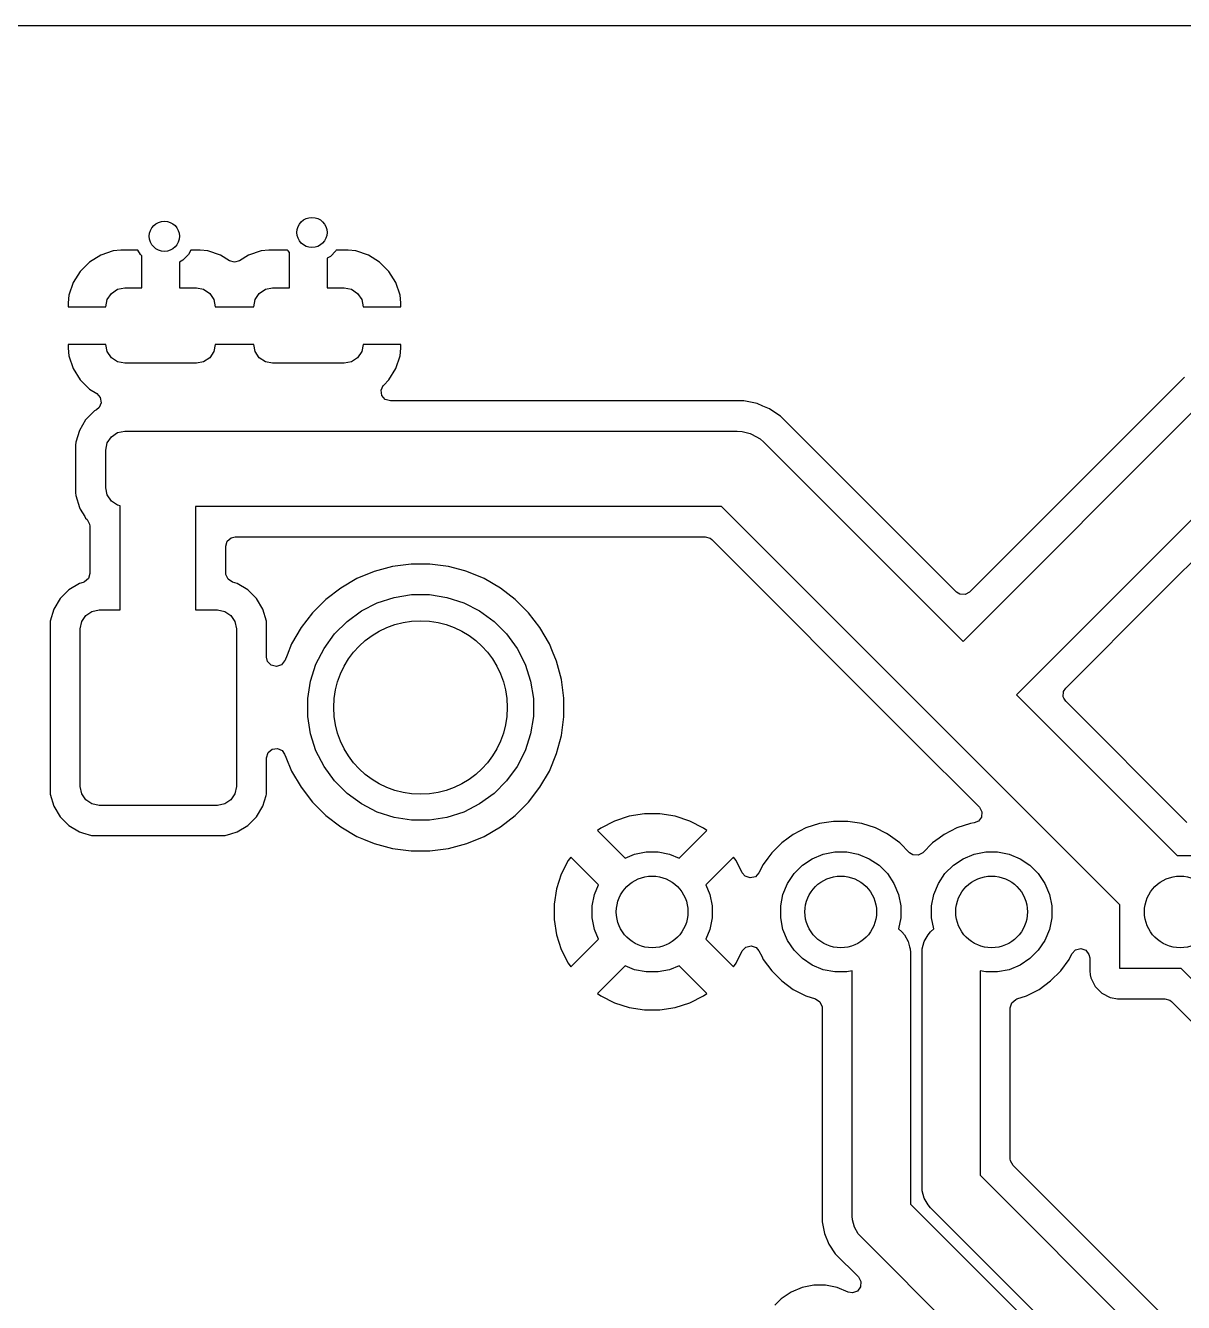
# Model space of a CAD drawing. Extents: x 0.71 to 7.56, y -5.16 to -0.79.
# Drawn here: x 1.487 to 2.091, y -1.454 to -0.787 of the extents above; entities that cross this region are included whole.
import ezdxf

# ---------------------------------------------------------------- set-up
doc = ezdxf.new("R2010")
doc.units = 0
doc.header["$MEASUREMENT"] = 0
doc.layers.add('BLACK', color=7, linetype='CONTINUOUS')

msp = doc.modelspace()

# ---------------------------------------------------------------- linework, layer by layer
at = {"layer": 'BLACK', "linetype": 'CONTINUOUS'}
for p, q in [((0.90572, -0.78742), (3.14472, -0.78742)), ((1.53295, -0.90504), (1.5264, -0.90721)), ((1.53699, -0.90463), (1.53295, -0.90504)), ((1.54581, -0.90463), (1.53699, -0.90463)), ((1.53699, -0.90463), (1.53699, -0.90463)), ((1.54717, -0.90699), (1.54581, -0.90463)), ((1.57352, -0.90463), (1.57216, -0.90699)), ((1.57833, -0.90463), (1.57352, -0.90463)), ((1.58237, -0.90504), (1.57833, -0.90463)), ((1.58893, -0.90721), (1.58237, -0.90504)), ((1.58237, -0.90504), (1.58237, -0.90504)), ((1.61011, -0.90504), (1.60356, -0.90721)), ((1.61416, -0.90463), (1.61011, -0.90504)), ((1.62396, -0.90463), (1.61416, -0.90463)), ((1.61416, -0.90463), (1.61416, -0.90463)), ((1.62417, -0.90499), (1.62396, -0.90463)), ((1.62498, -0.9058), (1.62417, -0.90499)), ((1.62498, -0.92431), (1.62498, -0.9058)), ((1.64916, -0.90499), (1.64625, -0.9079)), ((1.64936, -0.90463), (1.64916, -0.90499)), ((1.6555, -0.90463), (1.64936, -0.90463)), ((1.65954, -0.90504), (1.6555, -0.90463)), ((1.66609, -0.90721), (1.65954, -0.90504)), ((1.65954, -0.90504), (1.65954, -0.90504)), ((1.52052, -0.91084), (1.51564, -0.91572)), ((1.5264, -0.90721), (1.52052, -0.91084)), ((1.5264, -0.90721), (1.5264, -0.90721)), ((1.54782, -0.90764), (1.54717, -0.90699)), ((1.54782, -0.92431), (1.54782, -0.90764)), ((1.56925, -0.9099), (1.5675, -0.9109)), ((1.5675, -0.9109), (1.5675, -0.92431)), ((1.57216, -0.90699), (1.56925, -0.9099)), ((1.59368, -0.91015), (1.58893, -0.90721)), ((1.58893, -0.90721), (1.58893, -0.90721)), ((1.59615, -0.91087), (1.59368, -0.91015)), ((1.59881, -0.91015), (1.59615, -0.91087)), ((1.60356, -0.90721), (1.59881, -0.91015)), ((1.60356, -0.90721), (1.60356, -0.90721)), ((1.64625, -0.9079), (1.64467, -0.90881)), ((1.64467, -0.90881), (1.64467, -0.92431)), ((1.67197, -0.91084), (1.66609, -0.90721)), ((1.66609, -0.90721), (1.66609, -0.90721)), ((1.67685, -0.91572), (1.67197, -0.91084)), ((1.51564, -0.91572), (1.51202, -0.92159)), ((1.68047, -0.92159), (1.67685, -0.91572)), ((1.51202, -0.92159), (1.50985, -0.92815)), ((1.51202, -0.92159), (1.51202, -0.92159)), ((1.532, -0.9272), (1.53519, -0.92506)), ((1.53519, -0.92506), (1.53896, -0.92431)), ((1.53896, -0.92431), (1.54782, -0.92431)), ((1.5675, -0.92431), (1.57636, -0.92431)), ((1.57636, -0.92431), (1.58013, -0.92506)), ((1.58013, -0.92506), (1.58332, -0.9272)), ((1.60917, -0.9272), (1.61236, -0.92506)), ((1.61236, -0.92506), (1.61613, -0.92431)), ((1.61613, -0.92431), (1.62498, -0.92431)), ((1.64467, -0.92431), (1.65353, -0.92431)), ((1.65353, -0.92431), (1.65729, -0.92506)), ((1.65729, -0.92506), (1.66049, -0.9272)), ((1.68264, -0.92815), (1.68047, -0.92159)), ((1.68047, -0.92159), (1.68047, -0.92159)), ((1.50985, -0.92815), (1.50943, -0.93219)), ((1.50943, -0.93219), (1.50943, -0.93416)), ((1.50985, -0.92815), (1.50985, -0.92815)), ((1.52912, -0.93416), (1.52987, -0.93039)), ((1.52987, -0.93039), (1.532, -0.9272)), ((1.58332, -0.9272), (1.58546, -0.93039)), ((1.58546, -0.93039), (1.5862, -0.93416)), ((1.60628, -0.93416), (1.60703, -0.93039)), ((1.60703, -0.93039), (1.60917, -0.9272)), ((1.66049, -0.9272), (1.66262, -0.93039)), ((1.66262, -0.93039), (1.66337, -0.93416)), ((1.68306, -0.93219), (1.68264, -0.92815)), ((1.68306, -0.93416), (1.68306, -0.93219)), ((1.68306, -0.93219), (1.68306, -0.93219)), ((1.50943, -0.93416), (1.52912, -0.93416)), ((1.5862, -0.93416), (1.60628, -0.93416)), ((1.66337, -0.93416), (1.68306, -0.93416)), ((1.52912, -0.95384), (1.50943, -0.95384)), ((1.50943, -0.95384), (1.50943, -0.95581)), ((1.50943, -0.95581), (1.50985, -0.95985)), ((1.52987, -0.95761), (1.52912, -0.95384)), ((1.532, -0.9608), (1.52987, -0.95761)), ((1.58546, -0.95761), (1.58332, -0.9608)), ((1.5862, -0.95384), (1.58546, -0.95761)), ((1.60628, -0.95384), (1.5862, -0.95384)), ((1.60703, -0.95761), (1.60628, -0.95384)), ((1.60917, -0.9608), (1.60703, -0.95761)), ((1.66262, -0.95761), (1.66049, -0.9608)), ((1.66337, -0.95384), (1.66262, -0.95761)), ((1.68306, -0.95384), (1.66337, -0.95384)), ((1.68264, -0.95985), (1.68306, -0.95581)), ((1.68306, -0.95581), (1.68306, -0.95384)), ((1.68306, -0.95581), (1.68306, -0.95581)), ((1.50985, -0.95985), (1.51202, -0.96641)), ((1.53519, -0.96294), (1.532, -0.9608)), ((1.53896, -0.96369), (1.53519, -0.96294)), ((1.57636, -0.96369), (1.53896, -0.96369)), ((1.58013, -0.96294), (1.57636, -0.96369)), ((1.58332, -0.9608), (1.58013, -0.96294)), ((1.61236, -0.96294), (1.60917, -0.9608)), ((1.61613, -0.96369), (1.61236, -0.96294)), ((1.65353, -0.96369), (1.61613, -0.96369)), ((1.65729, -0.96294), (1.65353, -0.96369)), ((1.66049, -0.9608), (1.65729, -0.96294)), ((1.68047, -0.96641), (1.68264, -0.95985)), ((1.68264, -0.95985), (1.68264, -0.95985)), ((1.51202, -0.96641), (1.51202, -0.96641)), ((1.51202, -0.96641), (1.51564, -0.97228)), ((1.51564, -0.97228), (1.52052, -0.97716)), ((1.67411, -0.97502), (1.67685, -0.97228)), ((1.67685, -0.97228), (1.68047, -0.96641)), ((1.68047, -0.96641), (1.68047, -0.96641)), ((2.09206, -0.97086), (1.97987, -1.08306)), ((1.52052, -0.97716), (1.52436, -0.97953)), ((1.52436, -0.97953), (1.5262, -0.98158)), ((1.67273, -0.97777), (1.67387, -0.97527)), ((1.67312, -0.9805), (1.67273, -0.97777)), ((1.67387, -0.97527), (1.67411, -0.97502)), ((1.52664, -0.98429), (1.52555, -0.98681)), ((1.5262, -0.98158), (1.52664, -0.98429)), ((1.67492, -0.98258), (1.67312, -0.9805)), ((1.67756, -0.98335), (1.67492, -0.98258)), ((1.86206, -0.98335), (1.67756, -0.98335)), ((1.86891, -0.98471), (1.86206, -0.98335)), ((1.86206, -0.98335), (1.86206, -0.98335)), ((1.86206, -0.98335), (1.86206, -0.98335)), ((1.87201, -0.986), (1.86891, -0.98471)), ((1.86891, -0.98471), (1.86891, -0.98471)), ((1.87536, -0.98739), (1.87201, -0.986)), ((1.97641, -1.10881), (2.10074, -0.98448)), ((1.52314, -0.98856), (1.51856, -0.99314)), ((1.52428, -0.98789), (1.52314, -0.98856)), ((1.52314, -0.98856), (1.52314, -0.98856)), ((1.52555, -0.98681), (1.52428, -0.98789)), ((1.87879, -0.98968), (1.87536, -0.98739)), ((1.87536, -0.98739), (1.87536, -0.98739)), ((1.88117, -0.99127), (1.87879, -0.98968)), ((1.97296, -1.08306), (1.88117, -0.99127)), ((1.88117, -0.99127), (1.88117, -0.99127)), ((1.51527, -0.99871), (1.51346, -1.00492)), ((1.51856, -0.99314), (1.51527, -0.99871)), ((1.51527, -0.99871), (1.51527, -0.99871)), ((1.51856, -0.99314), (1.51856, -0.99314)), ((1.53519, -0.99987), (1.53896, -0.99912)), ((1.53896, -0.99912), (1.57636, -0.99912)), ((1.57636, -0.99912), (1.63483, -0.99912)), ((1.63483, -0.99912), (1.85857, -0.99912)), ((1.85857, -0.99912), (1.86114, -0.99929)), ((1.86114, -0.99929), (1.86114, -0.99929)), ((1.86114, -0.99929), (1.8653, -1.0004)), ((1.51346, -1.00492), (1.51335, -1.00637)), ((1.51346, -1.00492), (1.51346, -1.00492)), ((1.52912, -1.00896), (1.52987, -1.00519)), ((1.52987, -1.00519), (1.532, -1.002)), ((1.532, -1.002), (1.53519, -0.99987)), ((1.8653, -1.0004), (1.8661, -1.00062)), ((1.8661, -1.00062), (1.87055, -1.00319)), ((1.87055, -1.00319), (1.87055, -1.00319)), ((1.87055, -1.00319), (1.87249, -1.00488)), ((1.87249, -1.00488), (1.97641, -1.10881)), ((1.51335, -1.00637), (1.51335, -1.03123)), ((1.52912, -1.02865), (1.52912, -1.00896)), ((2.12282, -1.01809), (2.00425, -1.13665)), ((1.51335, -1.03123), (1.51346, -1.03268)), ((1.51346, -1.03268), (1.51346, -1.03268)), ((1.51346, -1.03268), (1.51527, -1.0389)), ((1.52987, -1.03241), (1.52912, -1.02865)), ((1.532, -1.03561), (1.52987, -1.03241)), ((1.51527, -1.0389), (1.51527, -1.0389)), ((1.51527, -1.0389), (1.51527, -1.0389)), ((1.51527, -1.0389), (1.51576, -1.03973)), ((1.53519, -1.03774), (1.532, -1.03561)), ((1.53652, -1.038), (1.53519, -1.03774)), ((1.53652, -1.09242), (1.53652, -1.038)), ((1.61613, -1.03849), (1.57589, -1.03849)), ((1.57589, -1.03849), (1.57589, -1.09242)), ((1.65353, -1.03849), (1.61613, -1.03849)), ((1.85041, -1.03849), (1.65353, -1.03849)), ((1.96249, -1.15057), (1.85041, -1.03849)), ((2.07861, -1.08459), (2.12792, -1.03528)), ((1.51576, -1.03973), (1.51811, -1.0437)), ((1.51811, -1.0437), (1.51856, -1.04447)), ((1.51856, -1.04447), (1.51856, -1.04447)), ((1.51856, -1.04447), (1.51932, -1.04522)), ((1.51932, -1.04522), (1.52064, -1.04764)), ((1.52064, -1.04764), (1.52075, -1.04867)), ((1.52075, -1.04867), (1.52075, -1.07333)), ((1.59165, -1.05914), (1.59243, -1.0565)), ((1.59165, -1.07316), (1.59165, -1.05914)), ((1.59243, -1.0565), (1.59451, -1.0547)), ((1.59451, -1.0547), (1.59654, -1.05426)), ((1.59654, -1.05426), (1.61354, -1.05426)), ((1.61354, -1.05426), (1.65611, -1.05426)), ((1.65611, -1.05426), (1.84186, -1.05426)), ((1.84186, -1.05426), (1.8445, -1.05503)), ((1.8445, -1.05503), (1.84531, -1.05569)), ((1.84531, -1.05569), (1.9487, -1.15908)), ((1.6692, -1.0723), (1.66014, -1.07606)), ((1.67868, -1.06976), (1.6692, -1.0723)), ((1.6884, -1.06848), (1.67868, -1.06976)), ((1.69821, -1.06848), (1.6884, -1.06848)), ((1.6884, -1.06848), (1.6884, -1.06848)), ((1.6884, -1.06848), (1.6884, -1.06848)), ((1.70794, -1.06976), (1.69821, -1.06848)), ((1.69821, -1.06848), (1.69821, -1.06848)), ((1.69821, -1.06848), (1.69821, -1.06848)), ((1.71647, -1.07205), (1.70794, -1.06976)), ((1.70794, -1.06976), (1.70794, -1.06976)), ((1.70794, -1.06976), (1.70794, -1.06976)), ((1.71741, -1.0723), (1.71647, -1.07205)), ((1.72647, -1.07606), (1.71741, -1.0723)), ((1.51534, -1.07857), (1.50977, -1.08186)), ((1.51723, -1.07802), (1.51534, -1.07857)), ((1.51789, -1.07777), (1.51723, -1.07802)), ((1.51997, -1.07597), (1.51789, -1.07777)), ((1.52075, -1.07333), (1.51997, -1.07597)), ((1.59171, -1.07387), (1.59165, -1.07316)), ((1.59286, -1.07637), (1.59171, -1.07387)), ((1.59517, -1.07785), (1.59286, -1.07637)), ((1.59765, -1.07857), (1.59517, -1.07785)), ((1.60322, -1.08186), (1.59765, -1.07857)), ((1.66014, -1.07606), (1.65165, -1.08096)), ((1.66014, -1.07606), (1.66014, -1.07606)), ((1.73497, -1.08096), (1.72647, -1.07606)), ((1.72647, -1.07606), (1.72647, -1.07606)), ((1.50977, -1.08186), (1.50519, -1.08644)), ((1.50977, -1.08186), (1.50977, -1.08186)), ((1.6078, -1.08644), (1.60322, -1.08186)), ((1.60322, -1.08186), (1.60322, -1.08186)), ((1.65165, -1.08096), (1.64387, -1.08693)), ((1.67071, -1.08875), (1.67952, -1.08588)), ((1.67952, -1.08588), (1.68867, -1.08443)), ((1.68867, -1.08443), (1.69794, -1.08443)), ((1.69794, -1.08443), (1.70709, -1.08588)), ((1.70709, -1.08588), (1.71591, -1.08875)), ((1.74275, -1.08693), (1.73497, -1.08096)), ((1.97471, -1.08418), (1.97296, -1.08306)), ((1.97745, -1.08438), (1.97471, -1.08418)), ((1.97987, -1.08306), (1.97745, -1.08438)), ((2.03, -1.1332), (2.07861, -1.08459)), ((1.5019, -1.09201), (1.50009, -1.09822)), ((1.50519, -1.08644), (1.5019, -1.09201)), ((1.5019, -1.09201), (1.5019, -1.09201)), ((1.50519, -1.08644), (1.50519, -1.08644)), ((1.52182, -1.09317), (1.52559, -1.09242)), ((1.52559, -1.09242), (1.53652, -1.09242)), ((1.57589, -1.09242), (1.5874, -1.09242)), ((1.5874, -1.09242), (1.59117, -1.09317)), ((1.61109, -1.09201), (1.6078, -1.08644)), ((1.6078, -1.08644), (1.6078, -1.08644)), ((1.6078, -1.08644), (1.6078, -1.08644)), ((1.6129, -1.09822), (1.61109, -1.09201)), ((1.61109, -1.09201), (1.61109, -1.09201)), ((1.61109, -1.09201), (1.61109, -1.09201)), ((1.64387, -1.08693), (1.63693, -1.09387)), ((1.64387, -1.08693), (1.64387, -1.08693)), ((1.66245, -1.09295), (1.67071, -1.08875)), ((1.71591, -1.08875), (1.72416, -1.09295)), ((1.74968, -1.09387), (1.74275, -1.08693)), ((1.74275, -1.08693), (1.74275, -1.08693)), ((1.50009, -1.09822), (1.49998, -1.09967)), ((1.50009, -1.09822), (1.50009, -1.09822)), ((1.51575, -1.10226), (1.5165, -1.09849)), ((1.5165, -1.09849), (1.51863, -1.0953)), ((1.51863, -1.0953), (1.52182, -1.09317)), ((1.59117, -1.09317), (1.59436, -1.0953)), ((1.59436, -1.0953), (1.59649, -1.09849)), ((1.59649, -1.09849), (1.59724, -1.10226)), ((1.61301, -1.09967), (1.6129, -1.09822)), ((1.6129, -1.09822), (1.6129, -1.09822)), ((1.63693, -1.09387), (1.63096, -1.10165)), ((1.63693, -1.09387), (1.63693, -1.09387)), ((1.6484, -1.10495), (1.65495, -1.0984)), ((1.65495, -1.0984), (1.66245, -1.09295)), ((1.72416, -1.09295), (1.73166, -1.0984)), ((1.73166, -1.0984), (1.73821, -1.10495)), ((1.75565, -1.10165), (1.74968, -1.09387)), ((1.74968, -1.09387), (1.74968, -1.09387)), ((1.49998, -1.09967), (1.49998, -1.18713)), ((1.51575, -1.18454), (1.51575, -1.10226)), ((1.59724, -1.10226), (1.59724, -1.18454)), ((1.61301, -1.11709), (1.61301, -1.09967)), ((1.61301, -1.09967), (1.61301, -1.09967)), ((1.63096, -1.10165), (1.62606, -1.11014)), ((1.64295, -1.11245), (1.6484, -1.10495)), ((1.73821, -1.10495), (1.74366, -1.11245)), ((1.76056, -1.11014), (1.75565, -1.10165)), ((1.62606, -1.11014), (1.62364, -1.11597)), ((1.62606, -1.11014), (1.62606, -1.11014)), ((1.63875, -1.12071), (1.64295, -1.11245)), ((1.74366, -1.11245), (1.74787, -1.12071)), ((1.76218, -1.11405), (1.76056, -1.11014)), ((1.76056, -1.11014), (1.76056, -1.11014)), ((1.61353, -1.11928), (1.61301, -1.11709)), ((1.6154, -1.12129), (1.61353, -1.11928)), ((1.6224, -1.11896), (1.62068, -1.1211)), ((1.62243, -1.1189), (1.6224, -1.11896)), ((1.62364, -1.11597), (1.62243, -1.1189)), ((1.76431, -1.1192), (1.76218, -1.11405)), ((1.76685, -1.12868), (1.76431, -1.1192)), ((1.61807, -1.12197), (1.6154, -1.12129)), ((1.62068, -1.1211), (1.61807, -1.12197)), ((1.63588, -1.12952), (1.63875, -1.12071)), ((1.74787, -1.12071), (1.75073, -1.12952)), ((1.63443, -1.13867), (1.63588, -1.12952)), ((1.75073, -1.12952), (1.75218, -1.13867)), ((1.76813, -1.1384), (1.76685, -1.12868)), ((1.63443, -1.14794), (1.63443, -1.13867)), ((1.75218, -1.13867), (1.75218, -1.14794)), ((1.76813, -1.14821), (1.76813, -1.1384)), ((2.00425, -1.13665), (2.08808, -1.22047)), ((2.02868, -1.13769), (2.02888, -1.13494)), ((2.02908, -1.1384), (2.02868, -1.13769)), ((2.02888, -1.13494), (2.03, -1.1332)), ((2.03, -1.1401), (2.02908, -1.1384)), ((2.09318, -1.20327), (2.03, -1.1401)), ((1.63588, -1.15709), (1.63443, -1.14794)), ((1.75218, -1.14794), (1.75073, -1.15709)), ((1.76685, -1.15794), (1.76813, -1.14821)), ((2.05827, -1.24634), (1.96249, -1.15057)), ((1.96249, -1.15057), (1.96249, -1.15057)), ((1.63875, -1.16591), (1.63588, -1.15709)), ((1.75073, -1.15709), (1.74787, -1.16591)), ((1.76431, -1.16741), (1.76685, -1.15794)), ((1.9487, -1.15908), (1.94871, -1.15908)), ((1.94871, -1.15908), (1.98494, -1.19531)), ((1.61379, -1.16688), (1.61587, -1.16508)), ((1.61587, -1.16508), (1.61859, -1.16469)), ((1.61859, -1.16469), (1.62109, -1.16583)), ((1.62109, -1.16583), (1.6224, -1.16765)), ((1.64295, -1.17416), (1.63875, -1.16591)), ((1.74787, -1.16591), (1.74366, -1.17416)), ((1.61301, -1.16952), (1.61379, -1.16688)), ((1.61301, -1.18713), (1.61301, -1.16952)), ((1.6224, -1.16765), (1.62308, -1.16928)), ((1.62308, -1.16928), (1.62606, -1.17647)), ((1.76056, -1.17647), (1.76431, -1.16741)), ((1.62606, -1.17647), (1.62606, -1.17647)), ((1.62606, -1.17647), (1.63096, -1.18497)), ((1.6484, -1.18166), (1.64295, -1.17416)), ((1.74366, -1.17416), (1.73821, -1.18166)), ((1.75565, -1.18497), (1.76056, -1.17647)), ((1.5165, -1.18831), (1.51575, -1.18454)), ((1.59724, -1.18454), (1.59649, -1.18831)), ((1.63096, -1.18497), (1.63693, -1.19275)), ((1.65495, -1.18821), (1.6484, -1.18166)), ((1.73821, -1.18166), (1.73166, -1.18821)), ((1.74968, -1.19275), (1.75565, -1.18497)), ((1.49998, -1.18713), (1.50009, -1.18858)), ((1.50009, -1.18858), (1.50009, -1.18858)), ((1.50009, -1.18858), (1.5019, -1.1948)), ((1.51863, -1.1915), (1.5165, -1.18831)), ((1.52182, -1.19364), (1.51863, -1.1915)), ((1.59436, -1.1915), (1.59117, -1.19364)), ((1.59649, -1.18831), (1.59436, -1.1915)), ((1.61109, -1.1948), (1.61273, -1.18917)), ((1.61273, -1.18917), (1.6129, -1.18858)), ((1.6129, -1.18858), (1.61301, -1.18713)), ((1.6129, -1.18858), (1.6129, -1.18858)), ((1.61301, -1.18713), (1.61301, -1.18713)), ((1.63693, -1.19275), (1.63693, -1.19275)), ((1.63693, -1.19275), (1.64387, -1.19968)), ((1.66245, -1.19366), (1.65495, -1.18821)), ((1.73166, -1.18821), (1.72416, -1.19366)), ((1.74275, -1.19968), (1.74968, -1.19275)), ((1.5019, -1.1948), (1.5019, -1.1948)), ((1.5019, -1.1948), (1.50519, -1.20036)), ((1.52559, -1.19439), (1.52182, -1.19364)), ((1.5874, -1.19439), (1.52559, -1.19439)), ((1.59117, -1.19364), (1.5874, -1.19439)), ((1.6078, -1.20036), (1.61109, -1.1948)), ((1.67071, -1.19787), (1.66245, -1.19366)), ((1.67952, -1.20073), (1.67071, -1.19787)), ((1.71591, -1.19787), (1.70709, -1.20073)), ((1.72416, -1.19366), (1.71591, -1.19787)), ((1.81014, -1.19882), (1.80219, -1.20008)), ((1.8182, -1.19882), (1.81014, -1.19882)), ((1.82616, -1.20008), (1.8182, -1.19882)), ((1.98494, -1.19531), (1.98626, -1.19773)), ((1.98626, -1.19773), (1.98606, -1.20047)), ((1.50519, -1.20036), (1.50519, -1.20036)), ((1.50519, -1.20036), (1.50977, -1.20494)), ((1.50977, -1.20494), (1.50977, -1.20494)), ((1.50977, -1.20494), (1.50977, -1.20494)), ((1.50977, -1.20494), (1.51534, -1.20823)), ((1.59765, -1.20823), (1.60322, -1.20494)), ((1.60322, -1.20494), (1.6078, -1.20036)), ((1.64387, -1.19968), (1.64387, -1.19968)), ((1.64387, -1.19968), (1.65165, -1.20565)), ((1.65165, -1.20565), (1.66014, -1.21056)), ((1.68867, -1.20218), (1.67952, -1.20073)), ((1.69794, -1.20218), (1.68867, -1.20218)), ((1.70709, -1.20073), (1.69794, -1.20218)), ((1.72647, -1.21056), (1.73497, -1.20565)), ((1.73497, -1.20565), (1.74275, -1.19968)), ((1.79453, -1.20257), (1.78735, -1.20623)), ((1.80219, -1.20008), (1.79453, -1.20257)), ((1.83382, -1.20257), (1.82616, -1.20008)), ((1.841, -1.20623), (1.83382, -1.20257)), ((1.90153, -1.2039), (1.89446, -1.2062)), ((1.90888, -1.20274), (1.90153, -1.2039)), ((1.91632, -1.20274), (1.90888, -1.20274)), ((1.90888, -1.20274), (1.90888, -1.20274)), ((1.92367, -1.2039), (1.91632, -1.20274)), ((1.91632, -1.20274), (1.91632, -1.20274)), ((1.93074, -1.2062), (1.92367, -1.2039)), ((1.98027, -1.2039), (1.9732, -1.2062)), ((1.98225, -1.20359), (1.98027, -1.2039)), ((1.98441, -1.20267), (1.98225, -1.20359)), ((1.98606, -1.20047), (1.98441, -1.20267)), ((1.51534, -1.20823), (1.51688, -1.20868)), ((1.51688, -1.20868), (1.52155, -1.21004)), ((1.52155, -1.21004), (1.52155, -1.21004)), ((1.52155, -1.21004), (1.52155, -1.21004)), ((1.52155, -1.21004), (1.523, -1.21015)), ((1.523, -1.21015), (1.523, -1.21015)), ((1.523, -1.21015), (1.58999, -1.21015)), ((1.58999, -1.21015), (1.59144, -1.21004)), ((1.58999, -1.21015), (1.58999, -1.21015)), ((1.59144, -1.21004), (1.59431, -1.20921)), ((1.59144, -1.21004), (1.59144, -1.21004)), ((1.59144, -1.21004), (1.59144, -1.21004)), ((1.59431, -1.20921), (1.59765, -1.20823)), ((1.66014, -1.21056), (1.66014, -1.21056)), ((1.66014, -1.21056), (1.66363, -1.212)), ((1.66363, -1.212), (1.6692, -1.21431)), ((1.71741, -1.21431), (1.72647, -1.21056)), ((1.78735, -1.20623), (1.78559, -1.2075)), ((1.78559, -1.2075), (1.78559, -1.2075)), ((1.78559, -1.2075), (1.80003, -1.22193)), ((1.82832, -1.22193), (1.84275, -1.2075)), ((1.84275, -1.2075), (1.841, -1.20623)), ((1.841, -1.20623), (1.841, -1.20623)), ((1.84275, -1.2075), (1.84275, -1.2075)), ((1.8852, -1.21149), (1.88181, -1.21395)), ((1.88783, -1.20958), (1.8852, -1.21149)), ((1.89446, -1.2062), (1.88783, -1.20958)), ((1.93648, -1.20912), (1.93074, -1.2062)), ((1.93737, -1.20958), (1.93648, -1.20912)), ((1.94339, -1.21395), (1.93737, -1.20958)), ((1.96394, -1.21149), (1.96055, -1.21395)), ((1.96657, -1.20958), (1.96394, -1.21149)), ((1.9732, -1.2062), (1.96657, -1.20958)), ((1.6692, -1.21431), (1.67868, -1.21685)), ((1.67868, -1.21685), (1.6884, -1.21813)), ((1.6884, -1.21813), (1.6884, -1.21813)), ((1.6884, -1.21813), (1.69821, -1.21813)), ((1.69821, -1.21813), (1.70794, -1.21685)), ((1.69821, -1.21813), (1.69821, -1.21813)), ((1.70794, -1.21685), (1.71741, -1.21431)), ((1.80503, -1.21986), (1.81109, -1.21866)), ((1.81109, -1.21866), (1.81726, -1.21866)), ((1.81726, -1.21866), (1.82332, -1.21986)), ((1.87655, -1.21921), (1.87459, -1.22191)), ((1.88181, -1.21395), (1.87655, -1.21921)), ((1.87655, -1.21921), (1.87655, -1.21921)), ((1.87655, -1.21921), (1.87655, -1.21921)), ((1.88181, -1.21395), (1.88181, -1.21395)), ((1.88181, -1.21395), (1.88181, -1.21395)), ((1.90346, -1.21986), (1.90951, -1.21866)), ((1.90951, -1.21866), (1.91569, -1.21866)), ((1.91569, -1.21866), (1.92174, -1.21986)), ((1.94852, -1.21908), (1.94339, -1.21395)), ((1.94339, -1.21395), (1.94339, -1.21395)), ((1.95026, -1.2202), (1.94852, -1.21908)), ((1.95542, -1.21908), (1.95301, -1.2204)), ((1.96055, -1.21395), (1.95542, -1.21908)), ((1.96055, -1.21395), (1.96055, -1.21395)), ((1.96055, -1.21395), (1.96055, -1.21395)), ((1.9822, -1.21986), (1.98825, -1.21866)), ((1.98825, -1.21866), (1.99443, -1.21866)), ((1.99443, -1.21866), (2.00048, -1.21986)), ((1.7704, -1.22317), (1.76674, -1.23035)), ((1.77167, -1.22142), (1.7704, -1.22317)), ((1.78611, -1.23585), (1.77167, -1.22142)), ((1.77167, -1.22142), (1.77167, -1.22142)), ((1.80003, -1.22193), (1.80503, -1.21986)), ((1.82332, -1.21986), (1.82832, -1.22193)), ((1.85667, -1.22142), (1.84224, -1.23585)), ((1.85795, -1.22318), (1.85667, -1.22142)), ((1.85667, -1.22142), (1.85667, -1.22142)), ((1.86123, -1.22963), (1.85795, -1.22318)), ((1.87217, -1.22523), (1.86993, -1.22963)), ((1.87459, -1.22191), (1.87217, -1.22523)), ((1.88825, -1.23002), (1.89262, -1.22565)), ((1.89262, -1.22565), (1.89775, -1.22222)), ((1.89775, -1.22222), (1.90346, -1.21986)), ((1.92174, -1.21986), (1.92745, -1.22222)), ((1.92745, -1.22222), (1.93258, -1.22565)), ((1.93258, -1.22565), (1.93695, -1.23002)), ((1.95301, -1.2204), (1.95026, -1.2202)), ((1.96699, -1.23002), (1.97136, -1.22565)), ((1.97136, -1.22565), (1.97649, -1.22222)), ((1.97649, -1.22222), (1.9822, -1.21986)), ((2.00048, -1.21986), (2.00619, -1.22222)), ((2.00619, -1.22222), (2.01132, -1.22565)), ((2.01132, -1.22565), (2.01569, -1.23002)), ((2.08808, -1.22047), (2.12126, -1.22047)), ((1.76674, -1.23035), (1.76425, -1.23802)), ((1.86277, -1.2314), (1.86123, -1.22963)), ((1.86537, -1.23229), (1.86277, -1.2314)), ((1.86805, -1.23163), (1.86537, -1.23229)), ((1.86993, -1.22963), (1.86805, -1.23163)), ((1.88482, -1.23515), (1.88825, -1.23002)), ((1.93695, -1.23002), (1.94038, -1.23515)), ((1.96356, -1.23515), (1.96699, -1.23002)), ((2.01569, -1.23002), (2.01912, -1.23515)), ((1.76425, -1.23802), (1.76299, -1.24597)), ((1.78403, -1.24086), (1.78611, -1.23585)), ((1.84224, -1.23585), (1.84431, -1.24086)), ((1.88246, -1.24086), (1.88482, -1.23515)), ((1.94038, -1.23515), (1.94274, -1.24086)), ((1.9612, -1.24086), (1.96356, -1.23515)), ((2.01912, -1.23515), (2.02148, -1.24086)), ((1.76299, -1.24597), (1.76299, -1.25403)), ((1.78283, -1.24691), (1.78403, -1.24086)), ((1.84431, -1.24086), (1.84552, -1.24691)), ((1.88125, -1.24691), (1.88246, -1.24086)), ((1.94274, -1.24086), (1.94394, -1.24691)), ((1.95999, -1.24691), (1.9612, -1.24086)), ((2.02148, -1.24086), (2.02268, -1.24691)), ((1.78283, -1.25309), (1.78283, -1.24691)), ((1.84552, -1.24691), (1.84552, -1.25309)), ((1.88125, -1.25309), (1.88125, -1.24691)), ((1.94394, -1.24691), (1.94394, -1.25309)), ((1.95999, -1.25309), (1.95999, -1.24691)), ((2.02268, -1.24691), (2.02268, -1.25309)), ((2.05827, -1.27953), (2.05827, -1.24634)), ((1.76299, -1.25403), (1.76425, -1.26198)), ((1.78403, -1.25914), (1.78283, -1.25309)), ((1.78611, -1.26415), (1.78403, -1.25914)), ((1.84431, -1.25914), (1.84224, -1.26415)), ((1.84552, -1.25309), (1.84431, -1.25914)), ((1.88246, -1.25914), (1.88125, -1.25309)), ((1.88482, -1.26485), (1.88246, -1.25914)), ((1.94394, -1.25309), (1.94281, -1.25878)), ((1.94281, -1.25878), (1.94449, -1.26046)), ((1.95944, -1.26046), (1.96113, -1.25878)), ((1.96113, -1.25878), (1.95999, -1.25309)), ((2.02148, -1.25914), (2.01912, -1.26485)), ((2.02268, -1.25309), (2.02148, -1.25914)), ((1.76425, -1.26198), (1.76674, -1.26965)), ((1.77167, -1.27858), (1.78611, -1.26415)), ((1.84224, -1.26415), (1.85667, -1.27858)), ((1.88825, -1.26998), (1.88482, -1.26485)), ((1.94449, -1.26046), (1.9458, -1.26195)), ((1.9458, -1.26195), (1.94778, -1.26538)), ((1.94778, -1.26538), (1.94853, -1.26819)), ((1.95513, -1.2692), (1.95616, -1.26538)), ((1.95616, -1.26538), (1.95814, -1.26195)), ((1.95814, -1.26195), (1.95944, -1.26046)), ((2.01912, -1.26485), (2.01569, -1.26998)), ((1.76674, -1.26965), (1.7704, -1.27682)), ((1.85795, -1.27682), (1.86123, -1.27037)), ((1.86123, -1.27037), (1.86312, -1.26837)), ((1.86312, -1.26837), (1.86579, -1.26771)), ((1.86579, -1.26771), (1.8684, -1.2686)), ((1.8684, -1.2686), (1.86993, -1.27037)), ((1.86993, -1.27037), (1.87135, -1.27315)), ((1.89262, -1.27435), (1.88825, -1.26998)), ((1.94853, -1.26819), (1.9488, -1.2692)), ((1.9488, -1.2692), (1.94893, -1.27118)), ((1.94893, -1.27118), (1.94893, -1.40244)), ((1.955, -1.27118), (1.95513, -1.2692)), ((1.955, -1.39365), (1.955, -1.27118)), ((2.01569, -1.26998), (2.01132, -1.27435)), ((2.03176, -1.27477), (2.03327, -1.27182)), ((2.03327, -1.27182), (2.03516, -1.26982)), ((2.03516, -1.26982), (2.03783, -1.26915)), ((2.03783, -1.26915), (2.04043, -1.27004)), ((2.04043, -1.27004), (2.04214, -1.2722)), ((2.04214, -1.2722), (2.0425, -1.27403)), ((1.7704, -1.27682), (1.7704, -1.27683)), ((1.7704, -1.27683), (1.77167, -1.27858)), ((1.77167, -1.27858), (1.77167, -1.27858)), ((1.80003, -1.27807), (1.78559, -1.2925)), ((1.80503, -1.28014), (1.80003, -1.27807)), ((1.82832, -1.27807), (1.82332, -1.28014)), ((1.84275, -1.2925), (1.82832, -1.27807)), ((1.85667, -1.27858), (1.85795, -1.27682)), ((1.85667, -1.27858), (1.85667, -1.27858)), ((1.85795, -1.27682), (1.85795, -1.27682)), ((1.87135, -1.27315), (1.87217, -1.27477)), ((1.87217, -1.27477), (1.87655, -1.28079)), ((1.89775, -1.27778), (1.89262, -1.27435)), ((1.90346, -1.28014), (1.89775, -1.27778)), ((2.00619, -1.27778), (2.00048, -1.28014)), ((2.01132, -1.27435), (2.00619, -1.27778)), ((2.02739, -1.28079), (2.03176, -1.27477)), ((2.0425, -1.27403), (2.0425, -1.28077)), ((1.81109, -1.28134), (1.80503, -1.28014)), ((1.81726, -1.28134), (1.81109, -1.28134)), ((1.82332, -1.28014), (1.81726, -1.28134)), ((1.87655, -1.28079), (1.88181, -1.28605)), ((1.88181, -1.28605), (1.88783, -1.29042)), ((1.90951, -1.28134), (1.90346, -1.28014)), ((1.91569, -1.28134), (1.90951, -1.28134)), ((1.91862, -1.28076), (1.91569, -1.28134)), ((1.91862, -1.40872), (1.91862, -1.28076)), ((1.98825, -1.28134), (1.98532, -1.28076)), ((1.98532, -1.28076), (1.98532, -1.38737)), ((1.99443, -1.28134), (1.98825, -1.28134)), ((2.00048, -1.28014), (1.99443, -1.28134)), ((2.01611, -1.29042), (2.02213, -1.28605)), ((2.02213, -1.28605), (2.02739, -1.28079)), ((2.0425, -1.28077), (2.04284, -1.28288)), ((2.04284, -1.28288), (2.04308, -1.28446)), ((2.04308, -1.28446), (2.04535, -1.28891)), ((2.09027, -1.27953), (2.05827, -1.27953)), ((2.12008, -1.30933), (2.09027, -1.27953)), ((1.78559, -1.2925), (1.78735, -1.29377)), ((1.841, -1.29377), (1.84275, -1.2925)), ((1.88783, -1.29042), (1.89446, -1.2938)), ((2.00948, -1.2938), (2.01611, -1.29042)), ((2.04535, -1.28891), (2.04535, -1.28891)), ((2.04535, -1.28891), (2.04535, -1.28891)), ((2.04535, -1.28891), (2.04888, -1.29244)), ((2.04888, -1.29244), (2.04888, -1.29244)), ((2.04888, -1.29244), (2.04888, -1.29244)), ((2.04888, -1.29244), (2.05317, -1.29463)), ((1.78735, -1.29377), (1.79453, -1.29743)), ((1.79453, -1.29743), (1.80219, -1.29992)), ((1.82616, -1.29992), (1.83382, -1.29743)), ((1.83382, -1.29743), (1.841, -1.29377)), ((1.89446, -1.2938), (1.89948, -1.29543)), ((1.89948, -1.29543), (1.90175, -1.29699)), ((1.90175, -1.29699), (1.90282, -1.29952)), ((2.00109, -1.30008), (2.00186, -1.29744)), ((2.00186, -1.29744), (2.00394, -1.29563)), ((2.00394, -1.29563), (2.00446, -1.29543)), ((2.00446, -1.29543), (2.00948, -1.2938)), ((2.05317, -1.29463), (2.05333, -1.29471)), ((2.05333, -1.29471), (2.05703, -1.2953)), ((2.05703, -1.2953), (2.05703, -1.2953)), ((2.05703, -1.2953), (2.08172, -1.2953)), ((2.08172, -1.2953), (2.08436, -1.29607)), ((2.08436, -1.29607), (2.08517, -1.29673)), ((2.08517, -1.29673), (2.10288, -1.31444)), ((1.80219, -1.29992), (1.81014, -1.30118)), ((1.81014, -1.30118), (1.8182, -1.30118)), ((1.8182, -1.30118), (1.82616, -1.29992)), ((1.90282, -1.29952), (1.90285, -1.30008)), ((1.90285, -1.30008), (1.90285, -1.41176)), ((2.00109, -1.37881), (2.00109, -1.30008)), ((2.0012, -1.37985), (2.00109, -1.37881)), ((2.00252, -1.38227), (2.0012, -1.37985)), ((2.05292, -1.43267), (2.00252, -1.38227)), ((1.98532, -1.38737), (2.10017, -1.50222)), ((1.95513, -1.39562), (1.955, -1.39365)), ((1.95616, -1.39945), (1.95513, -1.39562)), ((1.94893, -1.40244), (2.06378, -1.51729)), ((1.95814, -1.40287), (1.95616, -1.39945)), ((1.95944, -1.40436), (1.95814, -1.40287)), ((2.07429, -1.51921), (1.95944, -1.40436)), ((1.90285, -1.41176), (1.90404, -1.41774)), ((1.91875, -1.4107), (1.91862, -1.40872)), ((1.91977, -1.41452), (1.91875, -1.4107)), ((1.90404, -1.41774), (1.90404, -1.41774)), ((1.90404, -1.41774), (1.90637, -1.42337)), ((1.92175, -1.41794), (1.91977, -1.41452)), ((1.92306, -1.41943), (1.92175, -1.41794)), ((1.90637, -1.42337), (1.90637, -1.42337)), ((1.90637, -1.42337), (1.90975, -1.42843)), ((2.03791, -1.53429), (1.92306, -1.41943)), ((1.90975, -1.42843), (1.90975, -1.42843)), ((1.90975, -1.42843), (1.9218, -1.44048)), ((2.09323, -1.47298), (2.05292, -1.43267)), ((1.89238, -1.44607), (1.88665, -1.44845)), ((1.89847, -1.44486), (1.89238, -1.44607)), ((1.89238, -1.44607), (1.89238, -1.44607)), ((1.90468, -1.44486), (1.89847, -1.44486)), ((1.89847, -1.44486), (1.89847, -1.44486)), ((1.91077, -1.44607), (1.90468, -1.44486)), ((1.90468, -1.44486), (1.90468, -1.44486)), ((1.91648, -1.44844), (1.91077, -1.44607)), ((1.91077, -1.44607), (1.91077, -1.44607)), ((1.92292, -1.44564), (1.92128, -1.44784)), ((1.9218, -1.44048), (1.92312, -1.44289)), ((1.92312, -1.44289), (1.92292, -1.44564)), ((1.88148, -1.4519), (1.88063, -1.45276)), ((1.88665, -1.44845), (1.88148, -1.4519)), ((1.88665, -1.44845), (1.88665, -1.44845)), ((1.9187, -1.4488), (1.91648, -1.44844)), ((1.92128, -1.44784), (1.9187, -1.4488)), ((1.88063, -1.45276), (1.87814, -1.45524))]:
    msp.add_line(p, q, dxfattribs=at)
at = {"layer": 'BLACK'}
for centre, radius in [((1.55966, -0.8974), 0.00787), ((1.63666, -0.8954), 0.00787), ((1.69331, -1.14331), 0.04528), ((1.81417, -1.25), 0.0187), ((1.9126, -1.25), 0.0187), ((1.99134, -1.25), 0.0187), ((2.08976, -1.25), 0.0187)]:
    msp.add_circle(centre, radius, dxfattribs=at)

doc.saveas('drawing.dxf')
